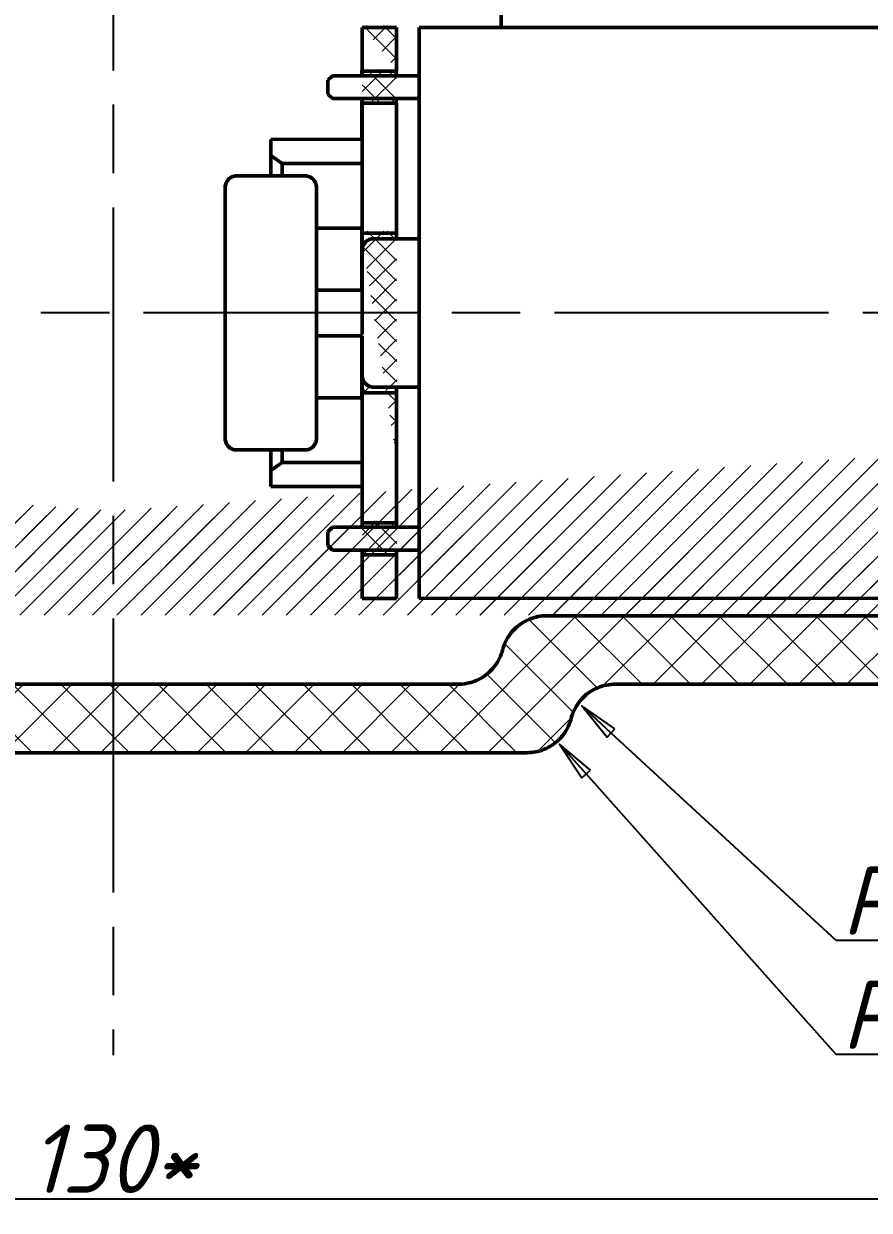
# Model space of a CAD drawing. Header units: inches. Extents: x -14 to 5184, y -66 to 1689.
# Drawn here: x 2683.8 to 2720.8, y 647.8 to 699.7 of the extents above; entities that cross this region are included whole.
import ezdxf

# ---------------------------------------------------------------- set-up
doc = ezdxf.new("R2010")
doc.units = ezdxf.units.IN
doc.header["$MEASUREMENT"] = 0
doc.linetypes.add('ACAD_ISO08W100', pattern=[36, 24, -3, 6, -3])
for name, color, linetype, lineweight in [('Видимый контур (ГОСТ)', 7, 'Continuous', 50), ('Осевая линия (ГОСТ)', 7, 'ACAD_ISO08W100', 25), ('Размер (ГОСТ)', 7, 'Continuous', 25), ('Штриховка (ГОСТ)', 7, 'Continuous', 18)]:
    doc.layers.add(name, color=color, linetype=linetype, lineweight=lineweight)
doc.styles.add('Standart 3.0', font='gost_b.ttf', dxfattribs={"oblique": 15, "height": 3})
doc.dimstyles.new('Обычный (ГОСТ)', dxfattribs={"dimscale": 0.5, "dimtxt": 3.5, "dimasz": 3.5, "dimexe": 1, "dimexo": 0, "dimgap": 0.5, "dimtad": 1, "dimrnd": 1e-08, "dimtxsty": 'Standart 3.0', "dimblk": 'Filled-1', "dimblk1": 'Filled-1', "dimblk2": 'Filled-1', "dimcen": 0.09, "dimdle": 15, "dimclrd": 256, "dimclre": 256, "dimclrt": 256, "dimazin": 2, "dimtfac": 0.714286, "dimtmove": 0, "dimatfit": 3, "dimfxl": 1, "dimtolj": 1, "dimlwd": 25, "dimlwe": 25, "dimarcsym": 0})
pattern_1 = [(45, (-764.67155, -51.7324), (-0.53033009, 0.53033009), [])]

# ---------------------------------------------------------------- blocks, each defined once
blk = doc.blocks.new('Filled-1')
at = {"color": 0}
for p, q in [((0, 0), (-1, 0.143)), ((-1, 0.143), (-1, -0.143)), ((-1, 0), (0, 0)), ((-1, -0.143), (0, 0))]:
    blk.add_line(p, q, dxfattribs=at)
at = {"color": 0, "flags": 128}
blk.add_lwpolyline([(-1, -0.143), (0, 0), (-1, 0.143), (-1, -0.143)], dxfattribs=at)
at = {"color": 0}
blk.add_solid([(-1, -0.143), (0, 0), (-1, 0.143), (-1, -0.143)], dxfattribs=at)
blk = doc.blocks.new('*D144')
at = {"layer": 'Размер (ГОСТ)', "lineweight": 25, "ltscale": 0.5, "transparency": 16777216}
for p, q in [((2622.698, 670.82), (2622.698, 647.785)), ((2752.698, 670.82), (2752.698, 647.785)), ((2624.448, 648.285), (2750.948, 648.285))]:
    blk.add_line(p, q, dxfattribs=at)
at = {"layer": 'Размер (ГОСТ)', "lineweight": 25, "ltscale": 0.5, "transparency": 16777216, "xscale": 1.75, "yscale": 1.75, "zscale": 1.75, "rotation": 180}
blk.add_blockref('Filled-1', (2622.698, 648.285), dxfattribs=at)
at = {"layer": 'Размер (ГОСТ)', "lineweight": 25, "ltscale": 0.5, "transparency": 16777216, "xscale": 1.75, "yscale": 1.75, "zscale": 1.75}
blk.add_blockref('Filled-1', (2752.698, 648.285), dxfattribs=at)
at = {"layer": 'Размер (ГОСТ)', "ltscale": 0.5, "transparency": 16777216, "insert": (2687.698, 650.041), "char_height": 3, "attachment_point": 5, "style": 'Standart 3.0'}
blk.add_mtext('\\A1;130*', dxfattribs=at)
blk = doc.blocks.new('*D161')
at = {"layer": 'Размер (ГОСТ)', "lineweight": 25, "transparency": 16777216}
for p, q in [((2719.378, 659.603), (2709.514, 668.681)), ((2726.28, 659.603), (2719.378, 659.603))]:
    blk.add_line(p, q, dxfattribs=at)
at = {"layer": 'Размер (ГОСТ)', "lineweight": 25, "transparency": 16777216, "xscale": 1.75, "yscale": 1.75, "zscale": 1.75, "rotation": 137.3752974617116}
blk.add_blockref('Filled-1', (2708.227, 669.866), dxfattribs=at)
at = {"layer": 'Размер (ГОСТ)', "transparency": 16777216, "insert": (2719.628, 662.853), "char_height": 3, "attachment_point": 1, "style": 'Standart 3.0'}
blk.add_mtext('\\A1;R2*', dxfattribs=at)
blk = doc.blocks.new('*D162')
at = {"layer": 'Размер (ГОСТ)', "lineweight": 25, "transparency": 16777216}
for p, q in [((2719.378, 654.603), (2708.426, 666.89)), ((2726.28, 654.603), (2719.378, 654.603))]:
    blk.add_line(p, q, dxfattribs=at)
at = {"layer": 'Размер (ГОСТ)', "lineweight": 25, "transparency": 16777216, "xscale": 1.75, "yscale": 1.75, "zscale": 1.75, "rotation": 131.7133454114285}
blk.add_blockref('Filled-1', (2707.261, 668.196), dxfattribs=at)
at = {"layer": 'Размер (ГОСТ)', "transparency": 16777216, "insert": (2719.628, 657.853), "char_height": 3, "attachment_point": 1, "style": 'Standart 3.0'}
blk.add_mtext('\\A1;R2*', dxfattribs=at)

msp = doc.modelspace()

# ---------------------------------------------------------------- hatches: boundary and pattern name
at = {"layer": 'Штриховка (ГОСТ)', "ltscale": 0.5}
h = msp.add_hatch(dxfattribs=at)
h.set_pattern_fill('ANSI37', color=256, scale=5)
h.set_pattern_definition([(45, (-741.32544, -51.72773), (-0.44194174, 0.44194174), []), (135, (-741.32544, -51.72773), (-0.44194174, -0.44194174), [])])
h.paths.add_polyline_path([(2700.1271, 677.9703), (2698.6271, 677.9689), (2698.6218, 683.656), (2700.1218, 683.6574)], flags=17)
h.paths.add_polyline_path([(2698.6284, 676.5689), (2700.1284, 676.5703), (2700.1301, 674.6572), (2698.6301, 674.6558)], flags=17)
h.paths.add_polyline_path([(2700.1153, 690.6569), (2698.6153, 690.6555), (2698.61, 696.3426), (2700.11, 696.344)], flags=17)
edge = h.paths.add_edge_path()
edge.add_line((2698.6069, 699.6557), (2700.1069, 699.6571))
edge.add_ellipse((2700.1186, 687.1571), major_axis=(-0.0116, 12.5), ratio=0.0008567, start_angle=360, end_angle=360.18347, ccw=False)
edge.add_line((2700.107, 699.6571), (2698.607, 699.6557))
edge.add_ellipse((2698.6186, 687.1557), major_axis=(-0.0116, 12.5), ratio=0.0008567, start_angle=0, end_angle=0.18936)
edge = h.paths.add_edge_path()
edge.add_line((2700.1277, 680.6124), (2700.1275, 683.4393))
edge.add_ellipse((2698.6186, 687.1557), major_axis=(0.0116, -12.5), ratio=0.0008567, start_angle=359.81059, end_angle=359.99995)
edge.add_line((2698.6302, 674.6557), (2700.1302, 674.6571))
edge.add_line((2700.1102, 697.7431), (2698.6102, 697.7417))
edge.add_line((2698.6087, 697.7426), (2698.6069, 699.6557))
edge.add_line((2700.1069, 699.6571), (2700.1087, 697.744))
edge.add_ellipse((2698.6186, 687.1557), major_axis=(-0.0116, 12.5), ratio=0.0008567, start_angle=0, end_angle=0.18936)
h = msp.add_hatch(dxfattribs=at)
h.set_pattern_fill('ANSI31', color=256, scale=6)
h.set_pattern_definition(pattern_1)
edge = h.paths.add_edge_path()
edge.add_line((2620.4847, 673.8505), (2620.476, 683.2012))
edge.add_line((2620.476, 683.2012), (2623.476, 683.2039))
edge.add_line((2623.4831, 675.6033), (2623.4761, 683.1039))
edge.add_line((2623.476, 683.2039), (2623.4847, 673.8532))
edge.add_line((2620.4848, 673.8502), (2623.4848, 673.8529))
edge.add_line((2754.9103, 683.1883), (2754.9121, 673.8382))
edge.add_line((2751.9103, 683.1877), (2754.9103, 683.1883))
edge.add_line((2751.9103, 683.0876), (2751.9118, 675.5876))
edge.add_ellipse((2751.9094, 687.0875), major_axis=(0.0027, -13.25), ratio=0.0007478, start_angle=337.94365, end_angle=360.13627)
edge.add_spline(control_points=[(2751.8749, 675.3184), (2751.8523, 675.2373), (2751.8188, 675.1579), (2751.7272, 675.0003), (2751.665, 674.9224), (2751.5159, 674.7834), (2751.4254, 674.7228), (2751.2323, 674.6341), (2751.1273, 674.6051), (2750.9853, 674.5894), (2750.9486, 674.5873), (2750.912, 674.5873)], knot_values=[0, 0, 0, 0, 0.0254162, 0.0254162, 0.0546992, 0.0546992, 0.0865783, 0.0865783, 0.11844, 0.11844, 0.1294382, 0.1294382, 0.1294382, 0.1294382], degree=3, periodic=0)
edge.add_line((2754.9121, 673.8381), (2751.9121, 673.8375))
h = msp.add_hatch(dxfattribs=at)
h.set_pattern_fill('ANSI31', color=256, scale=6)
h.set_pattern_definition(pattern_1)
edge = h.paths.add_edge_path()
edge.add_line((2754.9075, 673.8505), (2754.9162, 683.2012))
edge.add_line((2754.9162, 683.2012), (2751.9162, 683.2039))
edge.add_line((2751.9091, 675.6033), (2751.9161, 683.1039))
edge.add_line((2751.9162, 683.2039), (2751.9075, 673.8532))
edge.add_line((2754.9074, 673.8502), (2751.9074, 673.8529))
edge.add_line((2620.482, 683.1883), (2620.4801, 673.8382))
edge.add_line((2623.482, 683.1877), (2620.482, 683.1883))
edge.add_line((2623.4819, 683.0876), (2623.4804, 675.5876))
edge.add_ellipse((2623.4828, 687.0875), major_axis=(-0.0027, -13.25), ratio=0.0007478, start_angle=-0.13627, end_angle=22.05635, ccw=False)
edge.add_spline(control_points=[(2623.5173, 675.3184), (2623.5399, 675.2373), (2623.5734, 675.1579), (2623.665, 675.0003), (2623.7272, 674.9224), (2623.8763, 674.7834), (2623.9668, 674.7228), (2624.1599, 674.6341), (2624.2649, 674.6051), (2624.4069, 674.5894), (2624.4436, 674.5873), (2624.4803, 674.5873)], knot_values=[0, 0, 0, 0, 0.0254162, 0.0254162, 0.0546992, 0.0546992, 0.0865783, 0.0865783, 0.11844, 0.11844, 0.1294382, 0.1294382, 0.1294382, 0.1294382], degree=3, periodic=0)
edge.add_line((2620.4801, 673.8381), (2623.4801, 673.8375))
at = {"layer": 'Штриховка (ГОСТ)'}
h = msp.add_hatch(dxfattribs=at)
h.set_pattern_fill('ANSI37', color=256, scale=12, style=0, double=1)
h.set_pattern_definition([(45, (-764.6716, -51.7324), (-1.0606602, 1.0606602), []), (135, (-764.6716, -51.7324), (-1.0606602, -1.0606602), [])])
edge = h.paths.add_edge_path()
edge.add_spline(control_points=[(2670.6348, 672.3202), (2670.6798, 672.1459), (2670.7482, 671.9785), (2670.9278, 671.6664), (2671.0383, 671.5232), (2671.3517, 671.2138), (2671.5711, 671.0688), (2672.0529, 670.8711), (2672.3109, 670.8202), (2672.5713, 670.8202)], knot_values=[-0.2642769, -0.2642769, -0.2642769, -0.2642769, -0.2102673, -0.2102673, -0.1562578, -0.1562578, -0.0781289, -0.0781289, 0, 0, 0, 0], degree=3, periodic=0)
edge.add_line((2672.5713, 670.8202), (2702.8253, 670.8202))
edge.add_spline(control_points=[(2702.8253, 670.8202), (2703.0054, 670.8202), (2703.1846, 670.8445), (2703.5316, 670.9405), (2703.6979, 671.0116), (2704.0758, 671.2378), (2704.271, 671.4139), (2704.583, 671.831), (2704.6967, 672.0681), (2704.7618, 672.3202)], knot_values=[-0.2642769, -0.2642769, -0.2642769, -0.2642769, -0.2102673, -0.2102673, -0.1562578, -0.1562578, -0.0781289, -0.0781289, 0, 0, 0, 0], degree=3, periodic=0)
edge.add_spline(control_points=[(2704.7618, 672.3202), (2704.7859, 672.4135), (2704.8165, 672.5034), (2704.945, 672.8136), (2705.1096, 673.0599), (2705.4586, 673.409), (2705.7049, 673.5735), (2706.161, 673.7625), (2706.4515, 673.8202), (2706.6983, 673.8202)], knot_values=[0.3435613, 0.3435613, 0.3435613, 0.3435613, 0.3702407, 0.3702407, 0.4442889, 0.4442889, 0.518337, 0.518337, 0.5923851, 0.5923851, 0.5923851, 0.5923851], degree=3, periodic=0)
edge.add_line((2706.6983, 673.8202), (2752.6983, 673.8202))
edge.add_line((2752.6983, 673.8202), (2752.6983, 670.8202))
edge.add_line((2752.6983, 670.8202), (2709.6983, 670.8202))
edge.add_spline(control_points=[(2709.6983, 670.8202), (2709.4515, 670.8202), (2709.161, 670.7625), (2708.7049, 670.5735), (2708.4586, 670.409), (2708.1096, 670.0599), (2707.945, 669.8136), (2707.8165, 669.5034), (2707.7859, 669.4135), (2707.7618, 669.3202)], knot_values=[0.5923851, 0.5923851, 0.5923851, 0.5923851, 0.6664332, 0.6664332, 0.7404813, 0.7404813, 0.8145295, 0.8145295, 0.8412086, 0.8412086, 0.8412086, 0.8412086], degree=3, periodic=0)
edge.add_spline(control_points=[(2707.7618, 669.3202), (2707.7168, 669.1459), (2707.6485, 668.9785), (2707.4688, 668.6664), (2707.3584, 668.5232), (2707.0449, 668.2138), (2706.8256, 668.0689), (2706.3437, 667.8711), (2706.0858, 667.8202), (2705.8253, 667.8202)], knot_values=[-0.2642765, -0.2642765, -0.2642765, -0.2642765, -0.2102671, -0.2102671, -0.1562578, -0.1562578, -0.0781289, -0.0781289, 0, 0, 0, 0], degree=3, periodic=0)
edge.add_line((2705.8253, 667.8202), (2669.5713, 667.8202))
edge.add_spline(control_points=[(2669.5713, 667.8202), (2669.3913, 667.8202), (2669.2121, 667.8445), (2668.865, 667.9405), (2668.6987, 668.0116), (2668.3208, 668.2378), (2668.1256, 668.4139), (2667.8137, 668.831), (2667.6999, 669.0681), (2667.6348, 669.3202)], knot_values=[-0.2642765, -0.2642765, -0.2642765, -0.2642765, -0.2102671, -0.2102671, -0.1562578, -0.1562578, -0.0781289, -0.0781289, 0, 0, 0, 0], degree=3, periodic=0)
edge.add_spline(control_points=[(2667.6348, 669.3202), (2667.6107, 669.4135), (2667.5801, 669.5034), (2667.4516, 669.8136), (2667.2871, 670.0599), (2666.938, 670.409), (2666.6917, 670.5735), (2666.2356, 670.7625), (2665.9451, 670.8202), (2665.6983, 670.8202)], knot_values=[0.3435616, 0.3435616, 0.3435616, 0.3435616, 0.3702407, 0.3702407, 0.4442888, 0.4442888, 0.518337, 0.518337, 0.5923851, 0.5923851, 0.5923851, 0.5923851], degree=3, periodic=0)
edge.add_line((2665.6983, 670.8202), (2622.6983, 670.8202))
edge.add_line((2622.6983, 670.8202), (2622.6983, 673.8202))
edge.add_line((2622.6983, 673.8202), (2668.6983, 673.8202))
edge.add_spline(control_points=[(2668.6983, 673.8202), (2668.9451, 673.8202), (2669.2356, 673.7625), (2669.6917, 673.5735), (2669.938, 673.409), (2670.2871, 673.0599), (2670.4516, 672.8136), (2670.5801, 672.5034), (2670.6107, 672.4135), (2670.6348, 672.3202)], knot_values=[0.5923851, 0.5923851, 0.5923851, 0.5923851, 0.6664332, 0.6664332, 0.7404814, 0.7404814, 0.8145295, 0.8145295, 0.841209, 0.841209, 0.841209, 0.841209], degree=3, periodic=0)

# ---------------------------------------------------------------- linework, layer by layer
at = {"layer": 'Видимый контур (ГОСТ)'}
for p, q in [((2704.6983, 704.8202), (2704.6983, 699.578)), ((2698.6069, 699.5768), (2700.1069, 699.5771)), ((2698.6073, 697.6637), (2698.6069, 699.5768)), ((2700.1069, 699.5771), (2700.1073, 697.664)), ((2701.1069, 699.5773), (2730.1749, 699.5831)), ((2701.1074, 697.4642), (2701.1069, 699.5773)), ((2730.1749, 699.5832), (2709.7653, 699.579)), ((2697.1064, 697.2631), (2697.3062, 697.4631)), ((2697.1064, 697.2631), (2697.1074, 697.2634)), ((2697.1066, 696.6631), (2697.1064, 697.2631)), ((2697.1074, 697.2634), (2697.3074, 697.4634)), ((2697.1075, 696.6634), (2697.1074, 697.2634)), ((2697.3074, 697.4634), (2697.3062, 697.4631)), ((2697.3074, 697.4634), (2701.1074, 697.4642)), ((2698.6061, 697.6633), (2698.6073, 697.6637)), ((2698.6061, 697.6633), (2700.1061, 697.6636)), ((2698.6061, 697.4637), (2698.6061, 697.6633)), ((2700.1073, 697.664), (2698.6073, 697.6637)), ((2700.1073, 697.664), (2700.1061, 697.6636)), ((2700.1061, 697.6636), (2700.1061, 697.464)), ((2697.1075, 696.6634), (2697.1066, 696.6631)), ((2697.1066, 696.6631), (2697.3065, 696.4631)), ((2697.3076, 696.4634), (2697.1075, 696.6634)), ((2701.1064, 696.4638), (2697.3065, 696.4631)), ((2697.3065, 696.4631), (2697.3076, 696.4634)), ((2701.1076, 696.4642), (2697.3076, 696.4634)), ((2698.6063, 696.2633), (2698.6063, 696.4633)), ((2698.6076, 696.2637), (2698.6063, 696.2633)), ((2698.6076, 696.2637), (2700.1076, 696.264)), ((2698.6088, 690.5768), (2698.6076, 696.2637)), ((2700.1063, 696.4636), (2700.1063, 696.264)), ((2700.1076, 696.264), (2700.1088, 690.5771)), ((2701.1076, 696.4642), (2701.1064, 696.4638)), ((2701.1088, 690.3273), (2701.1076, 696.4642)), ((2694.6044, 694.6785), (2694.6036, 693.076)), ((2698.6044, 694.6793), (2694.6044, 694.6785)), ((2694.6051, 693.9715), (2694.6044, 694.6785)), ((2698.6044, 694.6793), (2698.6054, 693.6188)), ((2694.6051, 693.9715), (2694.6046, 693.076)), ((2695.1054, 693.6181), (2694.6051, 693.9715)), ((2695.1051, 693.0761), (2695.1054, 693.6181)), ((2698.6054, 693.6188), (2695.1054, 693.6181)), ((2698.6054, 693.6188), (2698.6039, 690.7898)), ((2692.6106, 681.5756), (2692.6083, 692.5756)), ((2693.1082, 693.0757), (2696.1082, 693.0763)), ((2696.6083, 692.5764), (2696.6096, 686.0764)), ((2698.6039, 690.7898), (2696.6087, 690.7894)), ((2700.1088, 690.5771), (2698.6088, 690.5768)), ((2699.1088, 690.3269), (2701.1088, 690.3273)), ((2698.6093, 688.0768), (2698.6089, 689.8268)), ((2696.6093, 688.0764), (2698.6093, 688.0768)), ((2698.6097, 686.0768), (2696.6097, 686.0764)), ((2696.6097, 686.0764), (2696.6106, 681.5764)), ((2698.61, 684.3268), (2698.6097, 686.0768)), ((2701.1101, 683.8273), (2699.1101, 683.8269)), ((2701.1113, 677.6904), (2701.1101, 683.8273)), ((2698.6054, 683.361), (2696.6102, 683.3606)), ((2698.6054, 683.361), (2698.6081, 680.5332)), ((2698.6102, 683.5768), (2700.1102, 683.5771)), ((2698.6113, 677.8899), (2698.6102, 683.5768)), ((2700.1102, 683.5771), (2700.1113, 677.8902)), ((2696.1107, 681.0763), (2693.1107, 681.0757)), ((2694.606, 681.076), (2694.6075, 679.4715)), ((2694.607, 681.076), (2694.6079, 680.1788)), ((2695.1081, 680.5325), (2695.1076, 681.0761)), ((2694.6075, 679.4715), (2694.6079, 680.1788)), ((2694.6079, 680.1788), (2695.1081, 680.5325)), ((2698.6081, 680.5332), (2695.1081, 680.5325)), ((2698.6081, 680.5332), (2698.6075, 679.4723)), ((2698.6075, 679.4723), (2694.6075, 679.4715)), ((2697.1104, 677.4894), (2697.3102, 677.6894)), ((2697.1114, 677.4896), (2697.3113, 677.6897)), ((2697.3113, 677.6897), (2697.3102, 677.6894)), ((2697.3113, 677.6897), (2701.1113, 677.6904)), ((2698.61, 677.8896), (2698.6113, 677.8899)), ((2698.61, 677.8896), (2700.11, 677.8899)), ((2698.6101, 677.6899), (2698.61, 677.8896)), ((2700.1113, 677.8902), (2698.6113, 677.8899)), ((2700.1113, 677.8902), (2700.11, 677.8899)), ((2700.11, 677.8899), (2700.1101, 677.6902)), ((2697.1104, 677.4894), (2697.1114, 677.4896)), ((2697.1105, 676.8894), (2697.1104, 677.4894)), ((2697.1115, 676.8896), (2697.1114, 677.4896)), ((2697.1115, 676.8896), (2697.1105, 676.8894)), ((2697.1105, 676.8894), (2697.3104, 676.6894)), ((2697.3115, 676.6897), (2697.1115, 676.8896)), ((2701.1104, 676.6901), (2697.3104, 676.6894)), ((2697.3104, 676.6894), (2697.3115, 676.6897)), ((2701.1115, 676.6904), (2697.3115, 676.6897)), ((2698.6103, 676.4896), (2698.6103, 676.6896)), ((2698.6116, 676.4899), (2698.6103, 676.4896)), ((2698.6116, 676.4899), (2700.1116, 676.4902)), ((2698.612, 674.5768), (2698.6116, 676.4899)), ((2700.1103, 676.6899), (2700.1103, 676.4902)), ((2700.1116, 676.4902), (2700.112, 674.5771)), ((2701.1115, 676.6904), (2701.1104, 676.6901)), ((2701.112, 674.5773), (2701.1115, 676.6904)), ((2700.112, 674.5771), (2698.612, 674.5768)), ((2730.1799, 674.5832), (2701.112, 674.5773)), ((2730.1799, 674.5832), (2709.7704, 674.579)), ((2706.6983, 673.8202), (2752.6983, 673.8202)), ((2672.5713, 670.8202), (2702.8253, 670.8202)), ((2752.6983, 670.8202), (2709.6983, 670.8202)), ((2705.8253, 667.8202), (2669.5713, 667.8202))]:
    msp.add_line(p, q, dxfattribs=at)
at = {"layer": 'Видимый контур (ГОСТ)', "ltscale": 0.5}
for p, q in [((2701.1074, 697.4642), (2701.1076, 696.4638)), ((2701.1088, 690.3273), (2701.1101, 683.8273)), ((2701.1113, 677.6904), (2701.1063, 676.6901))]:
    msp.add_line(p, q, dxfattribs=at)
at = {"layer": 'Видимый контур (ГОСТ)'}
for centre, major_axis, start_param, end_param in [((2698.6095, 687.0768), (-0.0025, 12.5), 0.0006675, 0.5899856), ((2701.1095, 687.0773), (-0.0025, 12.5), 0.000518, 0.5899856), ((2698.6095, 687.0768), (0.0025, -12.5), 3.8629305, 4.0586022), ((2701.1095, 687.0773), (0.0025, -12.5), 3.8629305, 4.4493672), ((2698.6095, 687.0768), (0.0025, -12.5), 4.4107989, 4.6323062), ((2698.6095, 687.0768), (-0.0007, 3.5), 0.002384, 1.281055), ((2700.1095, 687.0771), (-0.0007, 3.5), 0.0020635, 0.3802575), ((2698.6095, 687.0768), (0.0025, -12.5), 4.7924718, 5.0142133), ((2698.6095, 687.0768), (0.0007, -3.5), 5.0021303, 6.2808013), ((2700.1095, 687.0771), (0.0007, -3.5), 5.9029279, 6.2811218), ((2701.1095, 687.0773), (0.0025, -12.5), 4.9754106, 5.5618869), ((2698.6095, 687.0768), (0.0025, -12.5), 5.3663802, 5.5618869), ((2698.6095, 687.0768), (0.0025, -12.5), 5.6932466, 6.2825178), ((2701.1095, 687.0773), (0.0025, -12.5), 5.6932466, 6.2826673)]:
    msp.add_ellipse(centre, major_axis=major_axis, ratio=0.0007478, start_param=start_param, end_param=end_param, dxfattribs=at)
for points, knots in [([(2692.6358, 681.4189), (2692.6284, 681.4413), (2692.6225, 681.4646), (2692.6171, 681.4946), (2692.616, 681.502), (2692.6142, 681.5152), (2692.6135, 681.5212), (2692.6124, 681.5328), (2692.6119, 681.5381), (2692.6114, 681.5458), (2692.6113, 681.5486), (2692.611, 681.5545), (2692.6109, 681.557), (2692.6106, 681.5636), (2692.6106, 681.5661), (2692.6104, 681.5755), (2692.6103, 681.5806), (2692.6101, 681.6088), (2692.6099, 681.6426), (2692.6092, 681.8251), (2692.6087, 682.0727), (2692.6078, 682.7238), (2692.6074, 683.1189), (2692.6066, 684.0197), (2692.6063, 684.5366), (2692.6058, 685.6258), (2692.6056, 686.2118), (2692.6053, 687.3788), (2692.6052, 687.9744), (2692.6052, 689.1009), (2692.6053, 689.6458), (2692.6056, 690.6174), (2692.6058, 691.0562), (2692.6063, 691.7744), (2692.6067, 692.0627), (2692.6072, 692.3645), (2692.6075, 692.4449), (2692.6078, 692.5257), (2692.6079, 692.546), (2692.6081, 692.5679), (2692.6082, 692.5735), (2692.6083, 692.5828), (2692.6083, 692.5855), (2692.6086, 692.5938), (2692.6087, 692.596), (2692.609, 692.601), (2692.6091, 692.6035), (2692.6095, 692.6097), (2692.6097, 692.6134), (2692.6106, 692.6234), (2692.6113, 692.6301), (2692.6129, 692.6437), (2692.6139, 692.6505), (2692.6169, 692.6685), (2692.6192, 692.6799), (2692.6251, 692.7049), (2692.629, 692.7187), (2692.6335, 692.7323)], [0, 0, 0, 0, 0.0071305, 0.0071305, 0.0094581, 0.0094581, 0.0115335, 0.0115335, 0.0140232, 0.0140232, 0.016224, 0.016224, 0.0197662, 0.0197662, 0.0276666, 0.0276666, 0.051334, 0.051334, 0.1224524, 0.1224524, 0.3150466, 0.3150466, 0.4904167, 0.4904167, 0.6657578, 0.6657578, 0.8410447, 0.8410447, 1.0163203, 1.0163203, 1.1915947, 1.1915947, 1.3668768, 1.3668768, 1.5421888, 1.5421888, 1.6366845, 1.6366845, 1.6838594, 1.6838594, 1.7069947, 1.7069947, 1.7184798, 1.7184798, 1.721643, 1.721643, 1.7238072, 1.7238072, 1.7258521, 1.7258521, 1.7283096, 1.7283096, 1.7305194, 1.7305194, 1.7340305, 1.7340305, 1.7383414, 1.7383414, 1.7383414, 1.7383414]), ([(2692.6083, 692.5756), (2692.6083, 692.6373), (2692.6228, 692.7099), (2692.67, 692.8239), (2692.7111, 692.8855), (2692.7983, 692.9728), (2692.8599, 693.014), (2692.9739, 693.0612), (2693.0465, 693.0757), (2693.1082, 693.0757)], [-0.07404827, -0.07404827, -0.07404827, -0.07404827, -0.055536173, -0.055536173, -0.037024087, -0.037024087, -0.018512027, -0.018512027, 0, 0, 0, 0]), ([(2696.1082, 693.0763), (2696.17, 693.0763), (2696.2426, 693.0619), (2696.3566, 693.0147), (2696.4182, 692.9735), (2696.5055, 692.8863), (2696.5466, 692.8247), (2696.5939, 692.7107), (2696.6083, 692.6381), (2696.6083, 692.5764)], [0, 0, 0, 0, 0.018512029, 0.018512029, 0.037024057, 0.037024057, 0.055536099, 0.055536099, 0.074048166, 0.074048166, 0.074048166, 0.074048166]), ([(2698.6089, 689.8268), (2698.6089, 689.8885), (2698.6233, 689.9611), (2698.6705, 690.0752), (2698.7117, 690.1367), (2698.7989, 690.224), (2698.8605, 690.2652), (2698.9745, 690.3124), (2699.0471, 690.3269), (2699.1088, 690.3269)], [-0.074048332, -0.074048332, -0.074048332, -0.074048332, -0.055536192, -0.055536192, -0.037024084, -0.037024084, -0.01851202, -0.01851202, 0, 0, 0, 0]), ([(2698.6073, 688.0768), (2698.6003, 686.0768), (2698.6097, 686.0768), (2698.6074, 688.4012), (2698.6074, 688.6561), (2698.6076, 689.098), (2698.6078, 689.2904), (2698.6081, 689.5898), (2698.6083, 689.7002), (2698.6086, 689.7862), (2698.6086, 689.8029), (2698.6087, 689.8208), (2698.6088, 689.8252), (2698.6089, 689.8328), (2698.6089, 689.835), (2698.6091, 689.8422), (2698.6092, 689.8442), (2698.6094, 689.8496), (2698.6096, 689.853), (2698.6101, 689.8615), (2698.6105, 689.8666), (2698.6114, 689.8768), (2698.6119, 689.8819), (2698.6136, 689.8957), (2698.6149, 689.9045), (2698.6187, 689.9262), (2698.6215, 689.939), (2698.6247, 689.9517)], [0.53962363, 0.53962363, 0.53962363, 0.53962363, 0.54549987, 0.54549987, 0.63315096, 0.63315096, 0.72081532, 0.72081532, 0.80853195, 0.80853195, 0.83912503, 0.83912503, 0.85395701, 0.85395701, 0.86129424, 0.86129424, 0.8634519, 0.8634519, 0.86538964, 0.86538964, 0.86721095, 0.86721095, 0.86881775, 0.86881775, 0.87153258, 0.87153258, 0.87547325, 0.87547325, 0.87547325, 0.87547325]), ([(2698.6259, 684.2019), (2698.62, 684.2247), (2698.6157, 684.2485), (2698.6126, 684.276), (2698.6121, 684.2812), (2698.6114, 684.2892), (2698.6112, 684.2922), (2698.6108, 684.2987), (2698.6106, 684.3018), (2698.6104, 684.3068), (2698.6103, 684.3087), (2698.6102, 684.3131), (2698.6101, 684.3149), (2698.61, 684.3201), (2698.61, 684.3222), (2698.6099, 684.331), (2698.6098, 684.3375), (2698.6096, 684.3742), (2698.6094, 684.4225), (2698.609, 684.5965), (2698.6088, 684.7515), (2698.6084, 685.1291), (2698.6082, 685.3532), (2698.6079, 685.7499), (2698.6078, 685.9104), (2698.6077, 686.0769)], [0, 0, 0, 0, 0.0070774, 0.0070774, 0.00874264, 0.00874264, 0.00988694, 0.00988694, 0.01146322, 0.01146322, 0.01310608, 0.01310608, 0.01588784, 0.01588784, 0.02258486, 0.02258486, 0.04265653, 0.04265653, 0.10320097, 0.10320097, 0.19477142, 0.19477142, 0.28251056, 0.28251056, 0.33581426, 0.33581426, 0.33581426, 0.33581426]), ([(2699.1101, 683.8269), (2699.0484, 683.8269), (2698.9758, 683.8413), (2698.8617, 683.8885), (2698.8002, 683.9297), (2698.7129, 684.0169), (2698.6717, 684.0785), (2698.6245, 684.1925), (2698.61, 684.2651), (2698.61, 684.3268)], [0, 0, 0, 0, 0.01851202, 0.01851202, 0.037024084, 0.037024084, 0.055536192, 0.055536192, 0.074048332, 0.074048332, 0.074048332, 0.074048332]), ([(2693.1107, 681.0757), (2693.049, 681.0757), (2692.9763, 681.0901), (2692.8623, 681.1373), (2692.8007, 681.1785), (2692.7134, 681.2657), (2692.6723, 681.3273), (2692.625, 681.4413), (2692.6106, 681.5139), (2692.6106, 681.5756)], [0, 0, 0, 0, 0.018512027, 0.018512027, 0.037024087, 0.037024087, 0.055536173, 0.055536173, 0.07404827, 0.07404827, 0.07404827, 0.07404827]), ([(2696.6106, 681.5764), (2696.6106, 681.5147), (2696.5961, 681.4421), (2696.5489, 681.328), (2696.5078, 681.2665), (2696.4206, 681.1792), (2696.359, 681.138), (2696.245, 681.0908), (2696.1724, 681.0763), (2696.1107, 681.0763)], [-0.074048166, -0.074048166, -0.074048166, -0.074048166, -0.055536099, -0.055536099, -0.037024057, -0.037024057, -0.018512029, -0.018512029, 0, 0, 0, 0]), ([(2704.7618, 672.3202), (2704.7859, 672.4135), (2704.8165, 672.5034), (2704.945, 672.8136), (2705.1096, 673.0599), (2705.4586, 673.409), (2705.7049, 673.5735), (2706.161, 673.7625), (2706.4515, 673.8202), (2706.6983, 673.8202)], [0.34356128, 0.34356128, 0.34356128, 0.34356128, 0.37024071, 0.37024071, 0.44428886, 0.44428886, 0.51833699, 0.51833699, 0.59238511, 0.59238511, 0.59238511, 0.59238511]), ([(2702.8253, 670.8202), (2703.0054, 670.8202), (2703.1846, 670.8445), (2703.5316, 670.9405), (2703.6979, 671.0116), (2704.0758, 671.2378), (2704.271, 671.4139), (2704.583, 671.831), (2704.6967, 672.0681), (2704.7618, 672.3202)], [-0.26427687, -0.26427687, -0.26427687, -0.26427687, -0.21026733, -0.21026733, -0.15625779, -0.15625779, -0.0781289, -0.0781289, 0, 0, 0, 0]), ([(2709.6983, 670.8202), (2709.4515, 670.8202), (2709.161, 670.7625), (2708.7049, 670.5735), (2708.4586, 670.409), (2708.1096, 670.0599), (2707.945, 669.8136), (2707.8165, 669.5034), (2707.7859, 669.4135), (2707.7618, 669.3202)], [0.59238509, 0.59238509, 0.59238509, 0.59238509, 0.66643321, 0.66643321, 0.74048135, 0.74048135, 0.81452949, 0.81452949, 0.84120855, 0.84120855, 0.84120855, 0.84120855]), ([(2707.7618, 669.3202), (2707.7168, 669.1459), (2707.6485, 668.9785), (2707.4688, 668.6664), (2707.3584, 668.5232), (2707.0449, 668.2138), (2706.8256, 668.0689), (2706.3437, 667.8711), (2706.0858, 667.8202), (2705.8253, 667.8202)], [-0.26427647, -0.26427647, -0.26427647, -0.26427647, -0.21026712, -0.21026712, -0.15625778, -0.15625778, -0.07812889, -0.07812889, 0, 0, 0, 0])]:
    msp.add_open_spline(points, degree=3, knots=knots, dxfattribs=at)
at = {"layer": 'Осевая линия (ГОСТ)', "linetype": 'ACAD_ISO08W100', "ltscale": 0.5}
for p, q in [((2687.6945, 781.6995), (2687.6967, 654.5724)), ((2791.0369, 687.0776), (2585.5576, 687.0823))]:
    msp.add_line(p, q, dxfattribs=at)

# ---------------------------------------------------------------- dimensions: what is measured, and where the dimension line sits
at = {"layer": 'Размер (ГОСТ)', "ltscale": 0.5}
dim = msp.add_linear_dim(base=(2752.6983, 648.285), p1=(2622.6983, 670.8202), p2=(2752.6983, 670.8202), text='<>*', dimstyle='Обычный (ГОСТ)', dxfattribs=at)
dim.commit()
dim.dimension.update_dxf_attribs({"geometry": '*D144', "text_midpoint": (2687.6983, 648.285), "dimtype": 160})
at = {"layer": 'Размер (ГОСТ)'}
for center, mpoint, picture, middle in [((2706.7552, 671.2206), (2708.2268, 669.8662), '*D161', (2722.954, 659.6031)), ((2705.9306, 669.6893), (2707.2615, 668.1963), '*D162', (2722.954, 654.6031))]:
    dim = msp.add_radius_dim(center=center, mpoint=mpoint, text='<>*', dimstyle='Обычный (ГОСТ)', override={"dimtih": 1, "dimtoh": 1, "dimlfac": 1, "dimtxsty": 'Standart 3.0', "dimcen": 0, "dimtofl": 0}, dxfattribs=at)
    dim.commit()
    dim.dimension.update_dxf_attribs({"geometry": picture, "text_midpoint": middle, "dimtype": 164})

doc.saveas('drawing.dxf')
